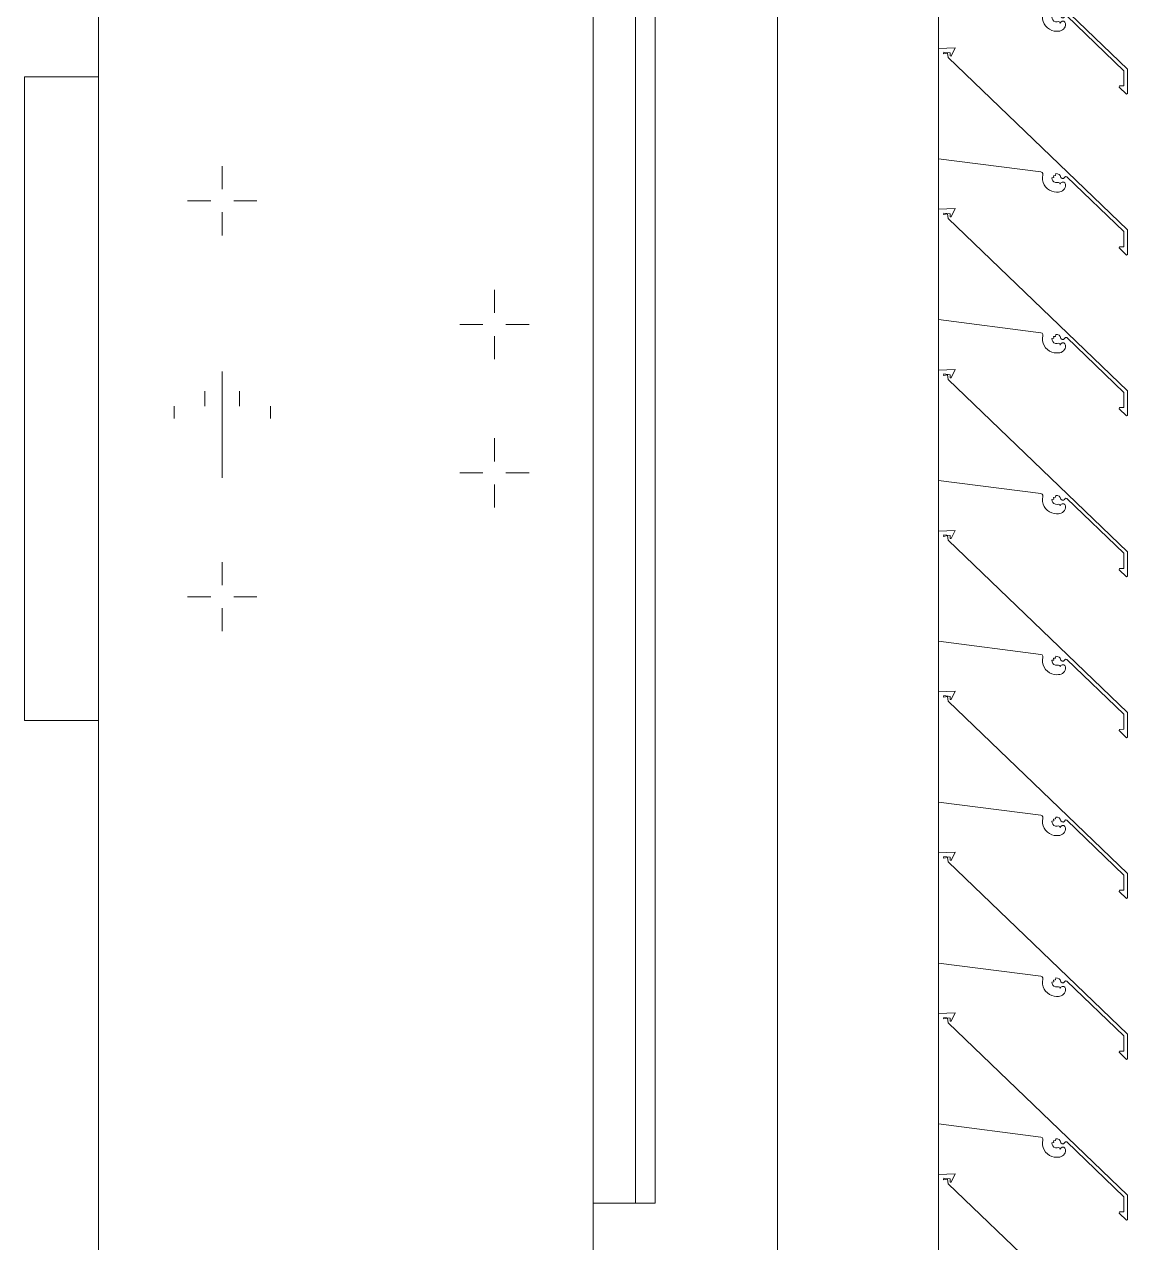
# Model space of a CAD drawing. Header units: millimetres. Extents: x -220592 to 404889, y -217665 to 38245.
# Drawn here: x 7829.876 to 7834.336, y -48026.225 to -48021.303 of the extents above; entities that cross this region are included whole.
import ezdxf

# ---------------------------------------------------------------- set-up
doc = ezdxf.new("R2010")
doc.units = ezdxf.units.MM
doc.linetypes.add('XKITLINE00', pattern=[0])
doc.linetypes.add('XKITLINE02', pattern=[4, 2, -2])
doc.layers.add('Bolt', color=7, linetype='Continuous', lineweight=0)
doc.layers.add('Part', color=7, linetype='Continuous', lineweight=0)

# ---------------------------------------------------------------- blocks, each defined once
blk = doc.blocks.new('*A15046')
at = {"layer": 'Part', "color": 7, "linetype": 'XKITLINE00', "lineweight": 0}
for p, q in [((92.53, 356.643483), (92.53, 93.899527)), ((94.53, 93.899527), (94.53, 244.699959))]:
    blk.add_line(p, q, dxfattribs=at)
blk = doc.blocks.new('*A15139')
at = {"layer": 'Bolt', "color": 7, "linetype": 'XKITLINE00', "lineweight": 0}
for p, q in [((94.130136, 187.84), (94.130136, 187.74676)), ((93.990136, 187.7), (94.083376, 187.7)), ((94.130136, 187.56), (94.130136, 187.65324)), ((94.270136, 187.7), (94.176896, 187.7)), ((94.130136, 187.24), (94.130136, 187.14676)), ((93.990136, 187.1), (94.083376, 187.1)), ((94.270136, 187.1), (94.176896, 187.1)), ((94.130136, 186.96), (94.130136, 187.05324))]:
    blk.add_line(p, q, dxfattribs=at)
blk = doc.blocks.new('*A15140')
at = {"layer": 'Bolt', "color": 7, "linetype": 'XKITLINE02', "lineweight": 0}
for p, q in [((93.030136, 187.5092), (93.030136, 187.08)), ((92.960136, 187.43), (92.960136, 187.37)), ((93.100136, 187.43), (93.100136, 187.37)), ((92.835136, 187.37), (92.835136, 187.32)), ((93.225136, 187.37), (93.225136, 187.32))]:
    blk.add_line(p, q, dxfattribs=at)
blk = doc.blocks.new('*A15141')
at = {"layer": 'Part', "color": 7, "linetype": 'XKITLINE00', "lineweight": 0}
for p, q in [((92.53, 188.7), (92.230136, 188.7)), ((92.230136, 188.7), (92.230136, 186.1)), ((92.230136, 186.1), (92.53, 186.1))]:
    blk.add_line(p, q, dxfattribs=at)
blk = doc.blocks.new('*A15142')
at = {"layer": 'Bolt', "color": 7, "linetype": 'XKITLINE00', "lineweight": 0}
for p, q in [((93.030136, 188.34), (93.030136, 188.24676)), ((92.890136, 188.2), (92.983376, 188.2)), ((93.170136, 188.2), (93.076896, 188.2)), ((93.030136, 188.06), (93.030136, 188.15324)), ((93.030136, 186.74), (93.030136, 186.64676)), ((92.890136, 186.6), (92.983376, 186.6)), ((93.170136, 186.6), (93.076896, 186.6)), ((93.030136, 186.46), (93.030136, 186.55324))]:
    blk.add_line(p, q, dxfattribs=at)
blk = doc.blocks.new('*A15143')
at = {"layer": 'Part', "color": 7, "linetype": 'XKITLINE00', "lineweight": 0}
for p, q in [((94.700136, 184.15), (94.700136, 211.4)), ((94.780136, 184.15), (94.780136, 211.4)), ((94.53, 184.15), (94.780136, 184.15))]:
    blk.add_line(p, q, dxfattribs=at)
blk = doc.blocks.new('*A15668')
at = {"layer": 'Part', "color": 7, "linetype": 'XKITLINE00', "lineweight": 0}
for p, q in [((95.275304, 197.26533), (95.275304, 183.465444)), ((95.925304, 197.26533), (95.925304, 183.465444))]:
    blk.add_line(p, q, dxfattribs=at)
blk = doc.blocks.new('*A15678')
at = {"layer": 'Part', "color": 7, "linetype": 'XKITLINE00', "lineweight": 0}
for p, q in [((95.925304, 189.465326), (95.992799, 189.46794)), ((95.947029, 189.450196), (95.944993, 189.443623)), ((95.944993, 189.443623), (95.962009, 189.446527)), ((95.972012, 189.447056), (95.947029, 189.450196)), ((95.962009, 189.446527), (95.964906, 189.427984)), ((95.964906, 189.427984), (96.690028, 188.731738)), ((95.972141, 189.434865), (95.972012, 189.447056)), ((95.977264, 189.434453), (95.972141, 189.434865)), ((95.992799, 189.46794), (95.977264, 189.434453)), ((96.339112, 188.966618), (95.925304, 189.019622)), ((96.344187, 188.964428), (96.339112, 188.966618)), ((96.347324, 188.959876), (96.344187, 188.964428)), ((96.346077, 188.94422), (96.347563, 188.954354)), ((96.346452, 188.933984), (96.346077, 188.94422)), ((96.348675, 188.923985), (96.346452, 188.933984)), ((96.347563, 188.954354), (96.347324, 188.959876)), ((96.391775, 188.943926), (96.38407, 188.94282)), ((96.38407, 188.94282), (96.384639, 188.936336)), ((96.384639, 188.936336), (96.387441, 188.930462)), ((96.397771, 188.95193), (96.390606, 188.950986)), ((96.390606, 188.950986), (96.391775, 188.943926)), ((96.400093, 188.95932), (96.397771, 188.95193)), ((96.406765, 188.958898), (96.400093, 188.95932)), ((96.412841, 188.956108), (96.406765, 188.958898)), ((96.417508, 188.951322), (96.412841, 188.956108)), ((96.420622, 188.943748), (96.417508, 188.951322)), ((96.424805, 188.939591), (96.420622, 188.943748)), ((96.430699, 188.939385), (96.424805, 188.939591)), ((96.435163, 188.943239), (96.430699, 188.939385)), ((96.438818, 188.947866), (96.435163, 188.943239)), ((96.443977, 188.946774), (96.438818, 188.947866)), ((96.674993, 188.725371), (96.443977, 188.946774)), ((96.352673, 188.914555), (96.348675, 188.923985)), ((96.358313, 188.906005), (96.352673, 188.914555)), ((96.365409, 188.898618), (96.358313, 188.906005)), ((96.373725, 188.89264), (96.365409, 188.898618)), ((96.382988, 188.888267), (96.373725, 188.89264)), ((96.392889, 188.885644), (96.382988, 188.888267)), ((96.387441, 188.930462), (96.392123, 188.92594)), ((96.392123, 188.92594), (96.398091, 188.923342)), ((96.403102, 188.884859), (96.392889, 188.885644)), ((96.398091, 188.923342), (96.404591, 188.922998)), ((96.409901, 188.884957), (96.403102, 188.884859)), ((96.404591, 188.922998), (96.410509, 188.923903)), ((96.415629, 188.885593), (96.409901, 188.884957)), ((96.410509, 188.923903), (96.41532, 188.921496)), ((96.41532, 188.921496), (96.41735, 188.916515)), ((96.42113, 188.887312), (96.415629, 188.885593)), ((96.41735, 188.916515), (96.420292, 188.921987)), ((96.420292, 188.921987), (96.425448, 188.925205)), ((96.4262, 188.890052), (96.42113, 188.887312)), ((96.425448, 188.925205), (96.431526, 188.925193)), ((96.430653, 188.89371), (96.4262, 188.890052)), ((96.434325, 188.898153), (96.430653, 188.89371)), ((96.431526, 188.925193), (96.43667, 188.921956)), ((96.437079, 188.903216), (96.434325, 188.898153)), ((96.43667, 188.921956), (96.43931, 188.916482)), ((96.438814, 188.908712), (96.437079, 188.903216)), ((96.43931, 188.916482), (96.438814, 188.908712)), ((96.67465, 188.664025), (96.674993, 188.725371)), ((96.690028, 188.731738), (96.689475, 188.632587)), ((96.656145, 188.659007), (96.65723, 188.663928)), ((96.684794, 188.630119), (96.656145, 188.659007)), ((96.65723, 188.663928), (96.67465, 188.664025)), ((96.689475, 188.632587), (96.684794, 188.630119))]:
    blk.add_line(p, q, dxfattribs=at)
blk = doc.blocks.new('*A15679')
at = {"layer": 'Part', "color": 7, "linetype": 'XKITLINE00', "lineweight": 0}
for p, q in [((95.925304, 188.815326), (95.992799, 188.81794)), ((95.947029, 188.800196), (95.944993, 188.793623)), ((95.944993, 188.793623), (95.962009, 188.796527)), ((95.972012, 188.797056), (95.947029, 188.800196)), ((95.962009, 188.796527), (95.964906, 188.777984)), ((95.972141, 188.784865), (95.972012, 188.797056)), ((95.977264, 188.784453), (95.972141, 188.784865)), ((95.992799, 188.81794), (95.977264, 188.784453)), ((95.964906, 188.777984), (96.690028, 188.081738)), ((96.339112, 188.316618), (95.925304, 188.369622)), ((96.344187, 188.314428), (96.339112, 188.316618)), ((96.347324, 188.309876), (96.344187, 188.314428)), ((96.346077, 188.29422), (96.347563, 188.304354)), ((96.346452, 188.283984), (96.346077, 188.29422)), ((96.347563, 188.304354), (96.347324, 188.309876)), ((96.391775, 188.293926), (96.38407, 188.29282)), ((96.38407, 188.29282), (96.384639, 188.286336)), ((96.397771, 188.30193), (96.390606, 188.300986)), ((96.390606, 188.300986), (96.391775, 188.293926)), ((96.400093, 188.30932), (96.397771, 188.30193)), ((96.406765, 188.308898), (96.400093, 188.30932)), ((96.412841, 188.306108), (96.406765, 188.308898)), ((96.417508, 188.301322), (96.412841, 188.306108)), ((96.420622, 188.293748), (96.417508, 188.301322)), ((96.424805, 188.289591), (96.420622, 188.293748)), ((96.435163, 188.293239), (96.430699, 188.289385)), ((96.438818, 188.297866), (96.435163, 188.293239)), ((96.443977, 188.296774), (96.438818, 188.297866)), ((96.674993, 188.075371), (96.443977, 188.296774)), ((96.348675, 188.273985), (96.346452, 188.283984)), ((96.352673, 188.264555), (96.348675, 188.273985)), ((96.358313, 188.256005), (96.352673, 188.264555)), ((96.365409, 188.248618), (96.358313, 188.256005)), ((96.373725, 188.24264), (96.365409, 188.248618)), ((96.382988, 188.238267), (96.373725, 188.24264)), ((96.384639, 188.286336), (96.387441, 188.280462)), ((96.387441, 188.280462), (96.392123, 188.27594)), ((96.392123, 188.27594), (96.398091, 188.273342)), ((96.398091, 188.273342), (96.404591, 188.272998)), ((96.404591, 188.272998), (96.410509, 188.273903)), ((96.410509, 188.273903), (96.41532, 188.271496)), ((96.41532, 188.271496), (96.41735, 188.266515)), ((96.41735, 188.266515), (96.420292, 188.271987)), ((96.420292, 188.271987), (96.425448, 188.275205)), ((96.430699, 188.289385), (96.424805, 188.289591)), ((96.425448, 188.275205), (96.431526, 188.275193)), ((96.430653, 188.24371), (96.4262, 188.240052)), ((96.434325, 188.248153), (96.430653, 188.24371)), ((96.431526, 188.275193), (96.43667, 188.271956)), ((96.437079, 188.253216), (96.434325, 188.248153)), ((96.43667, 188.271956), (96.43931, 188.266482)), ((96.438814, 188.258712), (96.437079, 188.253216)), ((96.43931, 188.266482), (96.438814, 188.258712)), ((96.392889, 188.235644), (96.382988, 188.238267)), ((96.403102, 188.234859), (96.392889, 188.235644)), ((96.409901, 188.234957), (96.403102, 188.234859)), ((96.415629, 188.235593), (96.409901, 188.234957)), ((96.42113, 188.237312), (96.415629, 188.235593)), ((96.4262, 188.240052), (96.42113, 188.237312)), ((96.67465, 188.014025), (96.674993, 188.075371)), ((96.690028, 188.081738), (96.689475, 187.982587)), ((96.656145, 188.009007), (96.65723, 188.013928)), ((96.684794, 187.980119), (96.656145, 188.009007)), ((96.65723, 188.013928), (96.67465, 188.014025)), ((96.689475, 187.982587), (96.684794, 187.980119))]:
    blk.add_line(p, q, dxfattribs=at)
blk = doc.blocks.new('*A15680')
at = {"layer": 'Part', "color": 7, "linetype": 'XKITLINE00', "lineweight": 0}
for p, q in [((95.925304, 188.165326), (95.992799, 188.16794)), ((95.947029, 188.150196), (95.944993, 188.143623)), ((95.944993, 188.143623), (95.962009, 188.146527)), ((95.972012, 188.147056), (95.947029, 188.150196)), ((95.962009, 188.146527), (95.964906, 188.127984)), ((95.972141, 188.134865), (95.972012, 188.147056)), ((95.992799, 188.16794), (95.977264, 188.134453)), ((95.964906, 188.127984), (96.690028, 187.431738)), ((95.977264, 188.134453), (95.972141, 188.134865)), ((96.339112, 187.666618), (95.925304, 187.719622)), ((96.344187, 187.664428), (96.339112, 187.666618)), ((96.347324, 187.659876), (96.344187, 187.664428)), ((96.346077, 187.64422), (96.347563, 187.654354)), ((96.347563, 187.654354), (96.347324, 187.659876)), ((96.397771, 187.65193), (96.390606, 187.650986)), ((96.390606, 187.650986), (96.391775, 187.643926)), ((96.400093, 187.65932), (96.397771, 187.65193)), ((96.406765, 187.658898), (96.400093, 187.65932)), ((96.412841, 187.656108), (96.406765, 187.658898)), ((96.417508, 187.651322), (96.412841, 187.656108)), ((96.420622, 187.643748), (96.417508, 187.651322)), ((96.346452, 187.633984), (96.346077, 187.64422)), ((96.348675, 187.623985), (96.346452, 187.633984)), ((96.352673, 187.614555), (96.348675, 187.623985)), ((96.358313, 187.606005), (96.352673, 187.614555)), ((96.365409, 187.598618), (96.358313, 187.606005)), ((96.391775, 187.643926), (96.38407, 187.64282)), ((96.38407, 187.64282), (96.384639, 187.636336)), ((96.384639, 187.636336), (96.387441, 187.630462)), ((96.387441, 187.630462), (96.392123, 187.62594)), ((96.392123, 187.62594), (96.398091, 187.623342)), ((96.398091, 187.623342), (96.404591, 187.622998)), ((96.404591, 187.622998), (96.410509, 187.623903)), ((96.410509, 187.623903), (96.41532, 187.621496)), ((96.41532, 187.621496), (96.41735, 187.616515)), ((96.41735, 187.616515), (96.420292, 187.621987)), ((96.420292, 187.621987), (96.425448, 187.625205)), ((96.424805, 187.639591), (96.420622, 187.643748)), ((96.430699, 187.639385), (96.424805, 187.639591)), ((96.425448, 187.625205), (96.431526, 187.625193)), ((96.435163, 187.643239), (96.430699, 187.639385)), ((96.431526, 187.625193), (96.43667, 187.621956)), ((96.437079, 187.603216), (96.434325, 187.598153)), ((96.438818, 187.647866), (96.435163, 187.643239)), ((96.43667, 187.621956), (96.43931, 187.616482)), ((96.438814, 187.608712), (96.437079, 187.603216)), ((96.43931, 187.616482), (96.438814, 187.608712)), ((96.443977, 187.646774), (96.438818, 187.647866)), ((96.674993, 187.425371), (96.443977, 187.646774)), ((96.373725, 187.59264), (96.365409, 187.598618)), ((96.382988, 187.588267), (96.373725, 187.59264)), ((96.392889, 187.585644), (96.382988, 187.588267)), ((96.403102, 187.584859), (96.392889, 187.585644)), ((96.409901, 187.584957), (96.403102, 187.584859)), ((96.415629, 187.585593), (96.409901, 187.584957)), ((96.42113, 187.587312), (96.415629, 187.585593)), ((96.4262, 187.590052), (96.42113, 187.587312)), ((96.430653, 187.59371), (96.4262, 187.590052)), ((96.434325, 187.598153), (96.430653, 187.59371)), ((96.67465, 187.364025), (96.674993, 187.425371)), ((96.690028, 187.431738), (96.689475, 187.332587)), ((96.656145, 187.359007), (96.65723, 187.363928)), ((96.684794, 187.330119), (96.656145, 187.359007)), ((96.65723, 187.363928), (96.67465, 187.364025)), ((96.689475, 187.332587), (96.684794, 187.330119))]:
    blk.add_line(p, q, dxfattribs=at)
blk = doc.blocks.new('*A15681')
at = {"layer": 'Part', "color": 7, "linetype": 'XKITLINE00', "lineweight": 0}
for p, q in [((95.925304, 187.515326), (95.992799, 187.51794)), ((95.992799, 187.51794), (95.977264, 187.484453)), ((95.947029, 187.500196), (95.944993, 187.493623)), ((95.944993, 187.493623), (95.962009, 187.496527)), ((95.972012, 187.497056), (95.947029, 187.500196)), ((95.962009, 187.496527), (95.964906, 187.477984)), ((95.964906, 187.477984), (96.690028, 186.781738)), ((95.972141, 187.484865), (95.972012, 187.497056)), ((95.977264, 187.484453), (95.972141, 187.484865)), ((96.339112, 187.016618), (95.925304, 187.069622)), ((96.344187, 187.014428), (96.339112, 187.016618)), ((96.347324, 187.009876), (96.344187, 187.014428)), ((96.346077, 186.99422), (96.347563, 187.004354)), ((96.346452, 186.983984), (96.346077, 186.99422)), ((96.348675, 186.973985), (96.346452, 186.983984)), ((96.347563, 187.004354), (96.347324, 187.009876)), ((96.352673, 186.964555), (96.348675, 186.973985)), ((96.358313, 186.956005), (96.352673, 186.964555)), ((96.391775, 186.993926), (96.38407, 186.99282)), ((96.38407, 186.99282), (96.384639, 186.986336)), ((96.384639, 186.986336), (96.387441, 186.980462)), ((96.387441, 186.980462), (96.392123, 186.97594)), ((96.397771, 187.00193), (96.390606, 187.000986)), ((96.390606, 187.000986), (96.391775, 186.993926)), ((96.392123, 186.97594), (96.398091, 186.973342)), ((96.400093, 187.00932), (96.397771, 187.00193)), ((96.398091, 186.973342), (96.404591, 186.972998)), ((96.406765, 187.008898), (96.400093, 187.00932)), ((96.404591, 186.972998), (96.410509, 186.973903)), ((96.412841, 187.006108), (96.406765, 187.008898)), ((96.410509, 186.973903), (96.41532, 186.971496)), ((96.417508, 187.001322), (96.412841, 187.006108)), ((96.41532, 186.971496), (96.41735, 186.966515)), ((96.41735, 186.966515), (96.420292, 186.971987)), ((96.420622, 186.993748), (96.417508, 187.001322)), ((96.420292, 186.971987), (96.425448, 186.975205)), ((96.424805, 186.989591), (96.420622, 186.993748)), ((96.430699, 186.989385), (96.424805, 186.989591)), ((96.425448, 186.975205), (96.431526, 186.975193)), ((96.435163, 186.993239), (96.430699, 186.989385)), ((96.431526, 186.975193), (96.43667, 186.971956)), ((96.438818, 186.997866), (96.435163, 186.993239)), ((96.43667, 186.971956), (96.43931, 186.966482)), ((96.43931, 186.966482), (96.438814, 186.958712)), ((96.443977, 186.996774), (96.438818, 186.997866)), ((96.674993, 186.775371), (96.443977, 186.996774)), ((96.365409, 186.948618), (96.358313, 186.956005)), ((96.373725, 186.94264), (96.365409, 186.948618)), ((96.382988, 186.938267), (96.373725, 186.94264)), ((96.392889, 186.935644), (96.382988, 186.938267)), ((96.403102, 186.934859), (96.392889, 186.935644)), ((96.409901, 186.934957), (96.403102, 186.934859)), ((96.415629, 186.935593), (96.409901, 186.934957)), ((96.42113, 186.937312), (96.415629, 186.935593)), ((96.4262, 186.940052), (96.42113, 186.937312)), ((96.430653, 186.94371), (96.4262, 186.940052)), ((96.434325, 186.948153), (96.430653, 186.94371)), ((96.437079, 186.953216), (96.434325, 186.948153)), ((96.438814, 186.958712), (96.437079, 186.953216)), ((96.67465, 186.714025), (96.674993, 186.775371)), ((96.690028, 186.781738), (96.689475, 186.682587)), ((96.656145, 186.709007), (96.65723, 186.713928)), ((96.684794, 186.680119), (96.656145, 186.709007)), ((96.65723, 186.713928), (96.67465, 186.714025)), ((96.689475, 186.682587), (96.684794, 186.680119))]:
    blk.add_line(p, q, dxfattribs=at)
blk = doc.blocks.new('*A15682')
at = {"layer": 'Part', "color": 7, "linetype": 'XKITLINE00', "lineweight": 0}
for p, q in [((95.925304, 186.865326), (95.992799, 186.86794)), ((95.992799, 186.86794), (95.977264, 186.834453)), ((95.947029, 186.850196), (95.944993, 186.843623)), ((95.944993, 186.843623), (95.962009, 186.846527)), ((95.972012, 186.847056), (95.947029, 186.850196)), ((95.962009, 186.846527), (95.964906, 186.827984)), ((95.964906, 186.827984), (96.690028, 186.131738)), ((95.972141, 186.834865), (95.972012, 186.847056)), ((95.977264, 186.834453), (95.972141, 186.834865)), ((96.339112, 186.366618), (95.925304, 186.419622)), ((96.344187, 186.364428), (96.339112, 186.366618)), ((96.347324, 186.359876), (96.344187, 186.364428)), ((96.346077, 186.34422), (96.347563, 186.354354)), ((96.346452, 186.333984), (96.346077, 186.34422)), ((96.348675, 186.323985), (96.346452, 186.333984)), ((96.347563, 186.354354), (96.347324, 186.359876)), ((96.352673, 186.314555), (96.348675, 186.323985)), ((96.391775, 186.343926), (96.38407, 186.34282)), ((96.38407, 186.34282), (96.384639, 186.336336)), ((96.384639, 186.336336), (96.387441, 186.330462)), ((96.387441, 186.330462), (96.392123, 186.32594)), ((96.397771, 186.35193), (96.390606, 186.350986)), ((96.390606, 186.350986), (96.391775, 186.343926)), ((96.392123, 186.32594), (96.398091, 186.323342)), ((96.400093, 186.35932), (96.397771, 186.35193)), ((96.398091, 186.323342), (96.404591, 186.322998)), ((96.406765, 186.358898), (96.400093, 186.35932)), ((96.404591, 186.322998), (96.410509, 186.323903)), ((96.412841, 186.356108), (96.406765, 186.358898)), ((96.410509, 186.323903), (96.41532, 186.321496)), ((96.417508, 186.351322), (96.412841, 186.356108)), ((96.41735, 186.316515), (96.420292, 186.321987)), ((96.420622, 186.343748), (96.417508, 186.351322)), ((96.420292, 186.321987), (96.425448, 186.325205)), ((96.424805, 186.339591), (96.420622, 186.343748)), ((96.430699, 186.339385), (96.424805, 186.339591)), ((96.425448, 186.325205), (96.431526, 186.325193)), ((96.435163, 186.343239), (96.430699, 186.339385)), ((96.431526, 186.325193), (96.43667, 186.321956)), ((96.438818, 186.347866), (96.435163, 186.343239)), ((96.43667, 186.321956), (96.43931, 186.316482)), ((96.443977, 186.346774), (96.438818, 186.347866)), ((96.674993, 186.125371), (96.443977, 186.346774)), ((96.358313, 186.306005), (96.352673, 186.314555)), ((96.365409, 186.298618), (96.358313, 186.306005)), ((96.373725, 186.29264), (96.365409, 186.298618)), ((96.382988, 186.288267), (96.373725, 186.29264)), ((96.392889, 186.285644), (96.382988, 186.288267)), ((96.403102, 186.284859), (96.392889, 186.285644)), ((96.409901, 186.284957), (96.403102, 186.284859)), ((96.415629, 186.285593), (96.409901, 186.284957)), ((96.41532, 186.321496), (96.41735, 186.316515)), ((96.42113, 186.287312), (96.415629, 186.285593)), ((96.4262, 186.290052), (96.42113, 186.287312)), ((96.430653, 186.29371), (96.4262, 186.290052)), ((96.434325, 186.298153), (96.430653, 186.29371)), ((96.437079, 186.303216), (96.434325, 186.298153)), ((96.438814, 186.308712), (96.437079, 186.303216)), ((96.43931, 186.316482), (96.438814, 186.308712)), ((96.67465, 186.064025), (96.674993, 186.125371)), ((96.690028, 186.131738), (96.689475, 186.032587)), ((96.656145, 186.059007), (96.65723, 186.063928)), ((96.684794, 186.030119), (96.656145, 186.059007)), ((96.65723, 186.063928), (96.67465, 186.064025)), ((96.689475, 186.032587), (96.684794, 186.030119))]:
    blk.add_line(p, q, dxfattribs=at)
blk = doc.blocks.new('*A15683')
at = {"layer": 'Part', "color": 7, "linetype": 'XKITLINE00', "lineweight": 0}
for p, q in [((95.925304, 186.215326), (95.992799, 186.21794)), ((95.947029, 186.200196), (95.944993, 186.193623)), ((95.944993, 186.193623), (95.962009, 186.196527)), ((95.972012, 186.197056), (95.947029, 186.200196)), ((95.962009, 186.196527), (95.964906, 186.177984)), ((95.964906, 186.177984), (96.690028, 185.481738)), ((95.972141, 186.184865), (95.972012, 186.197056)), ((95.977264, 186.184453), (95.972141, 186.184865)), ((95.992799, 186.21794), (95.977264, 186.184453)), ((96.339112, 185.716618), (95.925304, 185.769622)), ((96.344187, 185.714428), (96.339112, 185.716618)), ((96.347324, 185.709876), (96.344187, 185.714428)), ((96.346077, 185.69422), (96.347563, 185.704354)), ((96.346452, 185.683984), (96.346077, 185.69422)), ((96.348675, 185.673985), (96.346452, 185.683984)), ((96.347563, 185.704354), (96.347324, 185.709876)), ((96.391775, 185.693926), (96.38407, 185.69282)), ((96.38407, 185.69282), (96.384639, 185.686336)), ((96.384639, 185.686336), (96.387441, 185.680462)), ((96.397771, 185.70193), (96.390606, 185.700986)), ((96.390606, 185.700986), (96.391775, 185.693926)), ((96.400093, 185.70932), (96.397771, 185.70193)), ((96.406765, 185.708898), (96.400093, 185.70932)), ((96.412841, 185.706108), (96.406765, 185.708898)), ((96.417508, 185.701322), (96.412841, 185.706108)), ((96.420622, 185.693748), (96.417508, 185.701322)), ((96.424805, 185.689591), (96.420622, 185.693748)), ((96.430699, 185.689385), (96.424805, 185.689591)), ((96.435163, 185.693239), (96.430699, 185.689385)), ((96.438818, 185.697866), (96.435163, 185.693239)), ((96.443977, 185.696774), (96.438818, 185.697866)), ((96.674993, 185.475371), (96.443977, 185.696774)), ((96.352673, 185.664555), (96.348675, 185.673985)), ((96.358313, 185.656005), (96.352673, 185.664555)), ((96.365409, 185.648618), (96.358313, 185.656005)), ((96.373725, 185.64264), (96.365409, 185.648618)), ((96.382988, 185.638267), (96.373725, 185.64264)), ((96.392889, 185.635644), (96.382988, 185.638267)), ((96.387441, 185.680462), (96.392123, 185.67594)), ((96.392123, 185.67594), (96.398091, 185.673342)), ((96.403102, 185.634859), (96.392889, 185.635644)), ((96.398091, 185.673342), (96.404591, 185.672998)), ((96.409901, 185.634957), (96.403102, 185.634859)), ((96.404591, 185.672998), (96.410509, 185.673903)), ((96.415629, 185.635593), (96.409901, 185.634957)), ((96.410509, 185.673903), (96.41532, 185.671496)), ((96.41532, 185.671496), (96.41735, 185.666515)), ((96.42113, 185.637312), (96.415629, 185.635593)), ((96.41735, 185.666515), (96.420292, 185.671987)), ((96.420292, 185.671987), (96.425448, 185.675205)), ((96.4262, 185.640052), (96.42113, 185.637312)), ((96.425448, 185.675205), (96.431526, 185.675193)), ((96.430653, 185.64371), (96.4262, 185.640052)), ((96.434325, 185.648153), (96.430653, 185.64371)), ((96.431526, 185.675193), (96.43667, 185.671956)), ((96.437079, 185.653216), (96.434325, 185.648153)), ((96.43667, 185.671956), (96.43931, 185.666482)), ((96.438814, 185.658712), (96.437079, 185.653216)), ((96.43931, 185.666482), (96.438814, 185.658712)), ((96.67465, 185.414025), (96.674993, 185.475371)), ((96.690028, 185.481738), (96.689475, 185.382587)), ((96.656145, 185.409007), (96.65723, 185.413928)), ((96.684794, 185.380119), (96.656145, 185.409007)), ((96.65723, 185.413928), (96.67465, 185.414025)), ((96.689475, 185.382587), (96.684794, 185.380119))]:
    blk.add_line(p, q, dxfattribs=at)
blk = doc.blocks.new('*A15684')
at = {"layer": 'Part', "color": 7, "linetype": 'XKITLINE00', "lineweight": 0}
for p, q in [((95.925304, 185.565326), (95.992799, 185.56794)), ((95.947029, 185.550196), (95.944993, 185.543623)), ((95.944993, 185.543623), (95.962009, 185.546527)), ((95.972012, 185.547056), (95.947029, 185.550196)), ((95.962009, 185.546527), (95.964906, 185.527984)), ((95.972141, 185.534865), (95.972012, 185.547056)), ((95.977264, 185.534453), (95.972141, 185.534865)), ((95.992799, 185.56794), (95.977264, 185.534453)), ((95.964906, 185.527984), (96.690028, 184.831738)), ((96.339112, 185.066618), (95.925304, 185.119622)), ((96.344187, 185.064428), (96.339112, 185.066618)), ((96.347324, 185.059876), (96.344187, 185.064428)), ((96.346077, 185.04422), (96.347563, 185.054354)), ((96.346452, 185.033984), (96.346077, 185.04422)), ((96.347563, 185.054354), (96.347324, 185.059876)), ((96.391775, 185.043926), (96.38407, 185.04282)), ((96.38407, 185.04282), (96.384639, 185.036336)), ((96.397771, 185.05193), (96.390606, 185.050986)), ((96.390606, 185.050986), (96.391775, 185.043926)), ((96.400093, 185.05932), (96.397771, 185.05193)), ((96.406765, 185.058898), (96.400093, 185.05932)), ((96.412841, 185.056108), (96.406765, 185.058898)), ((96.417508, 185.051322), (96.412841, 185.056108)), ((96.420622, 185.043748), (96.417508, 185.051322)), ((96.424805, 185.039591), (96.420622, 185.043748)), ((96.435163, 185.043239), (96.430699, 185.039385)), ((96.438818, 185.047866), (96.435163, 185.043239)), ((96.443977, 185.046774), (96.438818, 185.047866)), ((96.674993, 184.825371), (96.443977, 185.046774)), ((96.348675, 185.023985), (96.346452, 185.033984)), ((96.352673, 185.014555), (96.348675, 185.023985)), ((96.358313, 185.006005), (96.352673, 185.014555)), ((96.365409, 184.998618), (96.358313, 185.006005)), ((96.373725, 184.99264), (96.365409, 184.998618)), ((96.382988, 184.988267), (96.373725, 184.99264)), ((96.384639, 185.036336), (96.387441, 185.030462)), ((96.387441, 185.030462), (96.392123, 185.02594)), ((96.392123, 185.02594), (96.398091, 185.023342)), ((96.398091, 185.023342), (96.404591, 185.022998)), ((96.404591, 185.022998), (96.410509, 185.023903)), ((96.410509, 185.023903), (96.41532, 185.021496)), ((96.41532, 185.021496), (96.41735, 185.016515)), ((96.41735, 185.016515), (96.420292, 185.021987)), ((96.420292, 185.021987), (96.425448, 185.025205)), ((96.430699, 185.039385), (96.424805, 185.039591)), ((96.425448, 185.025205), (96.431526, 185.025193)), ((96.430653, 184.99371), (96.4262, 184.990052)), ((96.434325, 184.998153), (96.430653, 184.99371)), ((96.431526, 185.025193), (96.43667, 185.021956)), ((96.437079, 185.003216), (96.434325, 184.998153)), ((96.43667, 185.021956), (96.43931, 185.016482)), ((96.438814, 185.008712), (96.437079, 185.003216)), ((96.43931, 185.016482), (96.438814, 185.008712)), ((96.392889, 184.985644), (96.382988, 184.988267)), ((96.403102, 184.984859), (96.392889, 184.985644)), ((96.409901, 184.984957), (96.403102, 184.984859)), ((96.415629, 184.985593), (96.409901, 184.984957)), ((96.42113, 184.987312), (96.415629, 184.985593)), ((96.4262, 184.990052), (96.42113, 184.987312)), ((96.67465, 184.764025), (96.674993, 184.825371)), ((96.690028, 184.831738), (96.689475, 184.732587)), ((96.656145, 184.759007), (96.65723, 184.763928)), ((96.684794, 184.730119), (96.656145, 184.759007)), ((96.65723, 184.763928), (96.67465, 184.764025)), ((96.689475, 184.732587), (96.684794, 184.730119))]:
    blk.add_line(p, q, dxfattribs=at)
blk = doc.blocks.new('*A15685')
at = {"layer": 'Part', "color": 7, "linetype": 'XKITLINE00', "lineweight": 0}
for p, q in [((95.925304, 184.915326), (95.992799, 184.91794)), ((95.947029, 184.900196), (95.944993, 184.893623)), ((95.944993, 184.893623), (95.962009, 184.896527)), ((95.972012, 184.897056), (95.947029, 184.900196)), ((95.962009, 184.896527), (95.964906, 184.877984)), ((95.972141, 184.884865), (95.972012, 184.897056)), ((95.992799, 184.91794), (95.977264, 184.884453)), ((95.964906, 184.877984), (96.690028, 184.181738)), ((95.977264, 184.884453), (95.972141, 184.884865)), ((96.339112, 184.416618), (95.925304, 184.469622)), ((96.344187, 184.414428), (96.339112, 184.416618)), ((96.347324, 184.409876), (96.344187, 184.414428)), ((96.346077, 184.39422), (96.347563, 184.404354)), ((96.347563, 184.404354), (96.347324, 184.409876)), ((96.397771, 184.40193), (96.390606, 184.400986)), ((96.400093, 184.40932), (96.397771, 184.40193)), ((96.406765, 184.408898), (96.400093, 184.40932)), ((96.412841, 184.406108), (96.406765, 184.408898)), ((96.417508, 184.401322), (96.412841, 184.406108)), ((96.346452, 184.383984), (96.346077, 184.39422)), ((96.348675, 184.373985), (96.346452, 184.383984)), ((96.352673, 184.364555), (96.348675, 184.373985)), ((96.358313, 184.356005), (96.352673, 184.364555)), ((96.365409, 184.348618), (96.358313, 184.356005)), ((96.391775, 184.393926), (96.38407, 184.39282)), ((96.38407, 184.39282), (96.384639, 184.386336)), ((96.384639, 184.386336), (96.387441, 184.380462)), ((96.387441, 184.380462), (96.392123, 184.37594)), ((96.390606, 184.400986), (96.391775, 184.393926)), ((96.392123, 184.37594), (96.398091, 184.373342)), ((96.398091, 184.373342), (96.404591, 184.372998)), ((96.404591, 184.372998), (96.410509, 184.373903)), ((96.410509, 184.373903), (96.41532, 184.371496)), ((96.41532, 184.371496), (96.41735, 184.366515)), ((96.41735, 184.366515), (96.420292, 184.371987)), ((96.420622, 184.393748), (96.417508, 184.401322)), ((96.420292, 184.371987), (96.425448, 184.375205)), ((96.424805, 184.389591), (96.420622, 184.393748)), ((96.430699, 184.389385), (96.424805, 184.389591)), ((96.425448, 184.375205), (96.431526, 184.375193)), ((96.435163, 184.393239), (96.430699, 184.389385)), ((96.431526, 184.375193), (96.43667, 184.371956)), ((96.437079, 184.353216), (96.434325, 184.348153)), ((96.438818, 184.397866), (96.435163, 184.393239)), ((96.43667, 184.371956), (96.43931, 184.366482)), ((96.438814, 184.358712), (96.437079, 184.353216)), ((96.43931, 184.366482), (96.438814, 184.358712)), ((96.443977, 184.396774), (96.438818, 184.397866)), ((96.674993, 184.175371), (96.443977, 184.396774)), ((96.373725, 184.34264), (96.365409, 184.348618)), ((96.382988, 184.338267), (96.373725, 184.34264)), ((96.392889, 184.335644), (96.382988, 184.338267)), ((96.403102, 184.334859), (96.392889, 184.335644)), ((96.409901, 184.334957), (96.403102, 184.334859)), ((96.415629, 184.335593), (96.409901, 184.334957)), ((96.42113, 184.337312), (96.415629, 184.335593)), ((96.4262, 184.340052), (96.42113, 184.337312)), ((96.430653, 184.34371), (96.4262, 184.340052)), ((96.434325, 184.348153), (96.430653, 184.34371)), ((96.67465, 184.114025), (96.674993, 184.175371)), ((96.690028, 184.181738), (96.689475, 184.082587)), ((96.656145, 184.109007), (96.65723, 184.113928)), ((96.684794, 184.080119), (96.656145, 184.109007)), ((96.65723, 184.113928), (96.67465, 184.114025)), ((96.689475, 184.082587), (96.684794, 184.080119))]:
    blk.add_line(p, q, dxfattribs=at)
blk = doc.blocks.new('*A15686')
at = {"layer": 'Part', "color": 7, "linetype": 'XKITLINE00', "lineweight": 0}
for p, q in [((95.925304, 184.265326), (95.992799, 184.26794)), ((95.992799, 184.26794), (95.977264, 184.234453)), ((95.947029, 184.250196), (95.944993, 184.243623)), ((95.944993, 184.243623), (95.962009, 184.246527)), ((95.972012, 184.247056), (95.947029, 184.250196)), ((95.962009, 184.246527), (95.964906, 184.227984)), ((95.964906, 184.227984), (96.690028, 183.531738)), ((95.972141, 184.234865), (95.972012, 184.247056)), ((95.977264, 184.234453), (95.972141, 184.234865)), ((96.339112, 183.766618), (95.925304, 183.819622)), ((96.344187, 183.764428), (96.339112, 183.766618)), ((96.347324, 183.759876), (96.344187, 183.764428)), ((96.346077, 183.74422), (96.347563, 183.754354)), ((96.346452, 183.733984), (96.346077, 183.74422)), ((96.348675, 183.723985), (96.346452, 183.733984)), ((96.347563, 183.754354), (96.347324, 183.759876)), ((96.352673, 183.714555), (96.348675, 183.723985)), ((96.358313, 183.706005), (96.352673, 183.714555)), ((96.391775, 183.743926), (96.38407, 183.74282)), ((96.38407, 183.74282), (96.384639, 183.736336)), ((96.384639, 183.736336), (96.387441, 183.730462)), ((96.387441, 183.730462), (96.392123, 183.72594)), ((96.397771, 183.75193), (96.390606, 183.750986)), ((96.390606, 183.750986), (96.391775, 183.743926)), ((96.392123, 183.72594), (96.398091, 183.723342)), ((96.400093, 183.75932), (96.397771, 183.75193)), ((96.398091, 183.723342), (96.404591, 183.722998)), ((96.406765, 183.758898), (96.400093, 183.75932)), ((96.404591, 183.722998), (96.410509, 183.723903)), ((96.412841, 183.756108), (96.406765, 183.758898)), ((96.410509, 183.723903), (96.41532, 183.721496)), ((96.417508, 183.751322), (96.412841, 183.756108)), ((96.41532, 183.721496), (96.41735, 183.716515)), ((96.41735, 183.716515), (96.420292, 183.721987)), ((96.420622, 183.743748), (96.417508, 183.751322)), ((96.420292, 183.721987), (96.425448, 183.725205)), ((96.424805, 183.739591), (96.420622, 183.743748)), ((96.430699, 183.739385), (96.424805, 183.739591)), ((96.425448, 183.725205), (96.431526, 183.725193)), ((96.435163, 183.743239), (96.430699, 183.739385)), ((96.431526, 183.725193), (96.43667, 183.721956)), ((96.438818, 183.747866), (96.435163, 183.743239)), ((96.43667, 183.721956), (96.43931, 183.716482)), ((96.43931, 183.716482), (96.438814, 183.708712)), ((96.443977, 183.746774), (96.438818, 183.747866)), ((96.674993, 183.525371), (96.443977, 183.746774)), ((96.365409, 183.698618), (96.358313, 183.706005)), ((96.373725, 183.69264), (96.365409, 183.698618)), ((96.382988, 183.688267), (96.373725, 183.69264)), ((96.392889, 183.685644), (96.382988, 183.688267)), ((96.403102, 183.684859), (96.392889, 183.685644)), ((96.409901, 183.684957), (96.403102, 183.684859)), ((96.415629, 183.685593), (96.409901, 183.684957)), ((96.42113, 183.687312), (96.415629, 183.685593)), ((96.4262, 183.690052), (96.42113, 183.687312)), ((96.430653, 183.69371), (96.4262, 183.690052)), ((96.434325, 183.698153), (96.430653, 183.69371)), ((96.437079, 183.703216), (96.434325, 183.698153)), ((96.438814, 183.708712), (96.437079, 183.703216)), ((96.67465, 183.464025), (96.674993, 183.525371)), ((96.690028, 183.531738), (96.689475, 183.432587)), ((96.656145, 183.459007), (96.65723, 183.463928)), ((96.684794, 183.430119), (96.656145, 183.459007)), ((96.65723, 183.463928), (96.67465, 183.464025)), ((96.689475, 183.432587), (96.684794, 183.430119))]:
    blk.add_line(p, q, dxfattribs=at)

msp = doc.modelspace()

# ---------------------------------------------------------------- block references
at = {"color": 7, "lineweight": 0}
for name in ['*A15046', '*A15143', '*A15668', '*A15678', '*A15679', '*A15141', '*A15142', '*A15680', '*A15139', '*A15140', '*A15681', '*A15682', '*A15683', '*A15684', '*A15685', '*A15686']:
    msp.add_blockref(name, (7737.6457, -48210.2152), dxfattribs=at)

doc.saveas('drawing.dxf')
